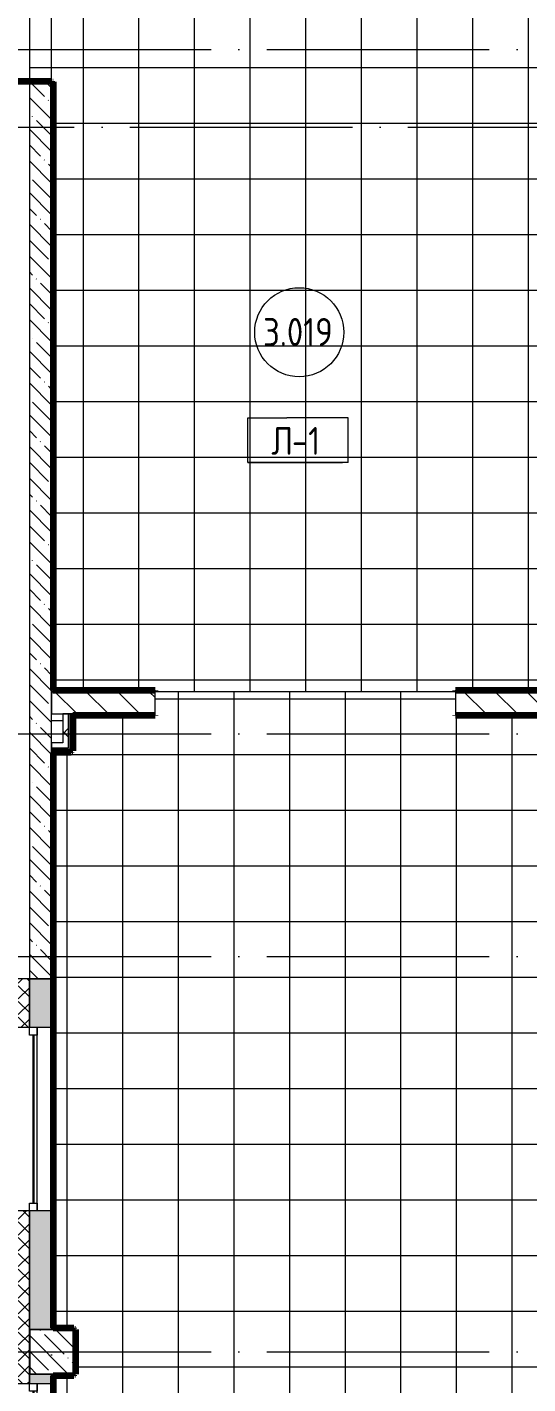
# Model space of a CAD drawing. Header units: millimetres. Extents: x 97 to 215964, y -4577 to 60645.
# Drawn here: x 128078 to 132579, y 39687 to 51875 of the extents above; entities that cross this region are included whole.
import ezdxf

# ---------------------------------------------------------------- set-up
doc = ezdxf.new("R2010")
doc.units = ezdxf.units.MM
doc.linetypes.add('ADSK_Линия сетки', pattern=[2500, 2000, -250, 0, -250])
for name, color, linetype, lineweight in [('A-AREA-____-IDEN', 2, 'Continuous', 20), ('A-FLOR-____-IDEN', 11, 'Continuous', 20), ('A-FLOR-____-OTLN', 192, 'Continuous', 9), ('A-FLOR-____-PATT', 8, 'Continuous', 9), ('A-GLAZ-____-MCUT', 151, 'Continuous', 9), ('A-GLAZ-____-OTLN', 151, 'Continuous', 9), ('A-WALL-____-MCUT', 113, 'Continuous', 9), ('A-WALL-____-PATT', 111, 'Continuous', 9), ('A-WALL-FNSH-MCUT', 113, 'Continuous', 9), ('I-WALL-____-OTLN', 2, 'Continuous', 9), ('S-COLS-____-MCUT', 52, 'Continuous', 9), ('S-COLS-____-OTLN', 52, 'Continuous', 9), ('S-GRID-____-OTLN', 1, 'Continuous', 9)]:
    doc.layers.add(name, color=color, linetype=linetype, lineweight=lineweight)
doc.styles.add('GOST Common', font='GOST_Common.ttf', dxfattribs={"width": 0.9, "height": 250})
pattern_1 = [(135, (0, 0), (-142.5612, -142.5612), []), (135, (142.56, 0), (-142.5612, -142.5612), [252.016, -50.403, 3.353, -47.05])]

# ---------------------------------------------------------------- blocks, each defined once
blk = doc.blocks.new('Окно_СКБ_1Ст1 - 120_Окно_СКБ_1Ст_1650_ОК17_E60-37619705-О_АИ_ПП_8_400_Целиком')
at = {"layer": 'A-GLAZ-____-MCUT', "color": 90}
for p, q in [((-825, -195), (-825, -125)), ((-825, -125), (-755, -125)), ((-755, -195), (-825, -195)), ((-755, -125), (-755, -195)), ((755, -195), (755, -125)), ((755, -125), (825, -125)), ((825, -195), (755, -195)), ((825, -125), (825, -195))]:
    blk.add_line(p, q, dxfattribs=at)
at = {"layer": 'A-GLAZ-____-MCUT', "color": 10, "lineweight": 5}
for p, q in [((755, -155), (-755, -155)), ((755, -165), (-755, -165))]:
    blk.add_line(p, q, dxfattribs=at)
at = {"layer": 'A-GLAZ-____-OTLN', "color": 10, "lineweight": 5}
blk.add_line((-825, -195), (825, -195), dxfattribs=at)
blk = doc.blocks.new('Окно_СКБ_2Ст1 - Окно_СКБ_2Ст_3300_ОКп-1_e60-37619719-О_АИ_ПП_8_400_Целиком')
at = {"layer": 'A-GLAZ-____-MCUT', "color": 90}
for p, q in [((-1650, -195), (-1650, -125)), ((-1650, -125), (-1580, -125)), ((-1580, -195), (-1650, -195)), ((-1580, -125), (-1580, -195)), ((750, -195), (750, -125)), ((750, -125), (820, -125)), ((820, -195), (750, -195)), ((820, -125), (820, -195)), ((1580, -195), (1580, -125)), ((1580, -125), (1650, -125)), ((1650, -195), (1580, -195)), ((1650, -125), (1650, -195))]:
    blk.add_line(p, q, dxfattribs=at)
at = {"layer": 'A-GLAZ-____-MCUT', "color": 10, "lineweight": 5}
for p, q in [((750, -155), (-1580, -155)), ((750, -165), (-1580, -165)), ((1580, -155), (820, -155)), ((1580, -165), (820, -165))]:
    blk.add_line(p, q, dxfattribs=at)
at = {"layer": 'A-GLAZ-____-OTLN', "color": 10, "lineweight": 5}
blk.add_line((-1650, -195), (1650, -195), dxfattribs=at)
blk = doc.blocks.new('0083_СОШ675_АР_R22_rvt-1-О_АИ_ПП_8_400_Целиком')
at = {"layer": 'A-WALL-____-PATT', "lineweight": 5}
h = blk.add_hatch(dxfattribs=at)
h.set_pattern_fill('FP_8', color=10, style=0, pattern_type=2)
h.set_pattern_definition(pattern_1)
h.paths.add_polyline_path([(69300, 43500), (69500, 43500), (69500, 51375), (69300, 51375), (69300, 44091)])
h = blk.add_hatch(dxfattribs=at)
h.set_pattern_fill('FP_10', color=10, style=0, pattern_type=2)
h.set_pattern_definition([(135, (0, 0), (-141.42136, -141.42136), [])])
h.paths.add_polyline_path([(69500, 45705), (70430, 45705), (70430, 45905), (69500, 45905)])
h.paths.add_polyline_path([(73686, 45705), (73930, 45705), (73930, 45905), (73130, 45905), (73130, 45705)])
h = blk.add_hatch(dxfattribs=at)
h.set_pattern_fill('FP_17', color=252, style=0, pattern_type=2)
h.set_pattern_definition([(45, (0, 0), (-141.42136, 141.42136), []), (135, (0, 0), (-141.42136, -141.42136), [])])
h.paths.add_polyline_path([(69650, 45447), (69650, 45705), (69600, 45705), (69600, 45447)])
h = blk.add_hatch(dxfattribs=at)
h.set_pattern_fill('FP_8', color=10, style=0, pattern_type=2)
h.set_pattern_definition(pattern_1)
h.paths.add_polyline_path([(69500, 43325), (69500, 43500), (69300, 43500), (69300, 43325)])
h = blk.add_hatch(dxfattribs=at)
h.set_pattern_fill('FP_16', color=10, style=0, pattern_type=2)
h.set_pattern_definition([(45, (0, 0), (-70.71068, 70.71068), []), (135, (0, 0), (-70.71068, -70.71068), [])])
h.paths.add_polyline_path([(69283, 26225), (69300, 26225), (69300, 33190), (69200, 33190), (69200, 26225)])
h.paths.add_polyline_path([(69300, 34840), (69300, 36390), (69200, 36390), (69200, 34840)])
h.paths.add_polyline_path([(69200, 39690), (69300, 39690), (69300, 41240), (69200, 41240), (69200, 40183)])
h.paths.add_polyline_path([(69200, 42890), (69300, 42890), (69300, 43325), (69200, 43325), (69200, 43114)])
h = blk.add_hatch(dxfattribs=at)
h.set_pattern_fill('FP_69', color=10, style=0, pattern_type=2)
h.set_pattern_definition([(50, (0, 0), (364.3679, -31.8783), [38.1, -419.1]), (355, (0, 0), (-70.4859, 382.1133), [30.48, -335.28]), (100.451, (30.36, -2.66), (293.885, 350.2334), [32.38, -356.18]), (46.184, (0, 101.6), (542.1585, -84.0858), [57.15, -628.65]), (96.636, (45.2, 94.6), (474.805, 494.8554), [48.57, -534.27]), (351.184, (0, 101.6), (474.8102, 494.85), [45.72, -502.92]), (21, (50.8, 76.2), (303.2285, -204.5305), [38.1, -419.1]), (326, (50.8, 76.2), (123.6039, 368.376), [30.48, -335.28]), (71.451, (76.07, 59.16), (426.8341, 163.8427), [32.38, -356.18]), (37.5, (0, 0), (6.17665, 169.11015), [16.764, -314.452, 16.764, -323.596, -336.55]), (37.5, (0, 0), (6.17665, 169.11015), [-671.576, 16.764, -319.786]), (7.5, (0, 0), (133.63888, 200.3615), [16.764, -177.292, 16.764, -306.832, -128.27]), (7.5, (0, 0), (133.63888, 200.3615), [-517.652, 16.764, -111.506]), (327.5, (-113.28, 0), (271.18182, -11.45836), [16.764, -110.236, 16.764, -379.476, -525.78]), (327.5, (-113.28, 0), (271.18182, -11.45836), [-523.24, 16.764, -509.016]), (317.5, (-164.08, 0), (296.2585, 50.85285), [16.764, -148.336, 16.764, -246.38, -373.38]), (317.5, (-164.08, 0), (296.2585, 50.85285), [-428.244, 16.764, -356.616])])
h.paths.add_polyline_path([(69300, 26625), (69500, 26625), (69500, 32325), (69300, 32325), (69300, 27482)])
h.paths.add_polyline_path([(69300, 32725), (69500, 32725), (69500, 33190), (69300, 33190)])
h.paths.add_polyline_path([(69500, 34840), (69500, 35575), (69300, 35575), (69300, 34840)])
h.paths.add_polyline_path([(69300, 35975), (69500, 35975), (69500, 36390), (69300, 36390), (69300, 36275)])
h.paths.add_polyline_path([(69500, 39690), (69500, 39775), (69300, 39775), (69300, 39690)])
h.paths.add_polyline_path([(69500, 40175), (69500, 41240), (69300, 41240), (69300, 40175)])
h.paths.add_polyline_path([(69500, 42890), (69500, 43325), (69300, 43325), (69300, 42890)])
at = {"layer": 'S-COLS-____-OTLN', "lineweight": 5}
h = blk.add_hatch(dxfattribs=at)
h.set_pattern_fill('FP_8', color=256, style=0, pattern_type=2)
h.set_pattern_definition(pattern_1)
h.paths.add_polyline_path([(69300, 39775), (69700, 39775), (69700, 40175), (69300, 40175)])
at = {"layer": 'A-FLOR-____-OTLN', "color": 90}
blk.add_line((69500, 45647), (69600, 45647), dxfattribs=at)
at = {"layer": 'A-WALL-____-MCUT', "color": 50, "lineweight": 13}
for p, q in [((69300, 51375), (69300, 43500)), ((69500, 51375), (69300, 51375)), ((69500, 43500), (69500, 51375)), ((70430, 45905), (69500, 45905)), ((69500, 45905), (69500, 45705)), ((70430, 45705), (70430, 45905)), ((73930, 45905), (73130, 45905)), ((73130, 45905), (73130, 45705)), ((69500, 45705), (70430, 45705)), ((69650, 45705), (69600, 45705)), ((69600, 45705), (69600, 45447)), ((69650, 45705), (69650, 45447)), ((73130, 45705), (73930, 45705)), ((69600, 45447), (69500, 45447)), ((69500, 45447), (69500, 45397)), ((69650, 45397), (69500, 45397)), ((69650, 45447), (69650, 45397)), ((69300, 43500), (69300, 43325)), ((69500, 43325), (69500, 43500)), ((69300, 42890), (69300, 43325)), ((69300, 43325), (69500, 43325)), ((69500, 43325), (69300, 43325)), ((69300, 43325), (69300, 42890)), ((69500, 42890), (69500, 43325)), ((69300, 42890), (69500, 42890)), ((69300, 40175), (69300, 41240)), ((69500, 41240), (69300, 41240)), ((69300, 41240), (69300, 40175)), ((69500, 40175), (69500, 41240)), ((69300, 39690), (69300, 39775)), ((69300, 39775), (69300, 39690)), ((69500, 39690), (69500, 39775)), ((69300, 39690), (69500, 39690))]:
    blk.add_line(p, q, dxfattribs=at)
at = {"layer": 'A-WALL-____-MCUT', "color": 10, "lineweight": 5}
for p, q in [((69663, 45705), (69663, 45447)), ((69663, 45385), (69500, 45385)), ((69663, 45447), (69663, 45397)), ((69663, 45397), (69663, 45385)), ((69300, 40175), (69500, 40175)), ((69500, 39775), (69300, 39775))]:
    blk.add_line(p, q, dxfattribs=at)
at = {"layer": 'A-WALL-____-MCUT', "color": 90}
for p, q in [((69300, 43325), (69200, 43325)), ((69200, 42890), (69300, 42890)), ((69300, 41240), (69200, 41240)), ((69300, 39775), (69300, 40175)), ((69200, 39690), (69300, 39690))]:
    blk.add_line(p, q, dxfattribs=at)
at = {"layer": 'A-WALL-FNSH-MCUT', "color": 90}
for p, q in [((69663, 45705), (69650, 45705)), ((69675, 45705), (69663, 45705)), ((69675, 45447), (69675, 45705)), ((69500, 45397), (69500, 45385)), ((69500, 45385), (69500, 45372)), ((69500, 45372), (69675, 45372)), ((69675, 45397), (69675, 45447)), ((69675, 45385), (69675, 45397)), ((69675, 45372), (69675, 45385))]:
    blk.add_line(p, q, dxfattribs=at)
at = {"layer": 'I-WALL-____-OTLN', "color": 90}
blk.add_line((69500, 42884), (69500, 41240), dxfattribs=at)
at = {"layer": 'S-COLS-____-MCUT', "color": 130, "lineweight": 25}
for p, q in [((69300, 40175), (69300, 39775)), ((69700, 40175), (69500, 40175)), ((69700, 39775), (69700, 40175)), ((69500, 39775), (69700, 39775))]:
    blk.add_line(p, q, dxfattribs=at)
at = {"layer": 'S-COLS-____-OTLN', "color": 90}
for p, q in [((69500, 40175), (69300, 40175)), ((69300, 39775), (69500, 39775))]:
    blk.add_line(p, q, dxfattribs=at)
at = {"layer": 'A-GLAZ-____-OTLN', "color": 90, "lineweight": 9, "rotation": 89.99999999999993}
for name, p in [('Окно_СКБ_1Ст1 - 120_Окно_СКБ_1Ст_1650_ОК17_E60-37619705-О_АИ_ПП_8_400_Целиком', (69175, 42065)), ('Окно_СКБ_2Ст1 - Окно_СКБ_2Ст_3300_ОКп-1_e60-37619719-О_АИ_ПП_8_400_Целиком', (69175, 38040))]:
    blk.add_blockref(name, p, dxfattribs=at)
blk = doc.blocks.new('ADSK_Марка_Перекрытие - Типоразмер_ADSK_Марка-158127-О_АИ_ПП_8_400_Целиком')
at = {"layer": 'A-FLOR-____-IDEN'}
for p, q in [((-4.5, 4), (-1, 4)), ((-4.5, 0), (-4.5, 4)), ((4.5, 4), (-1, 4)), ((4.5, 0), (4.5, 4)), ((4.5, 0), (-4.5, 0)), ((-4.5, 0), (4, 0))]:
    blk.add_line(p, q, dxfattribs=at)
blk = doc.blocks.new('ADSK_Марка_Помещение_ОдноЗначение - Номер-159740-О_АИ_ПП_8_400_Целиком')
at = {"layer": 'A-AREA-____-IDEN'}
blk.add_circle((0, 0), 4, dxfattribs=at)

msp = doc.modelspace()

# ---------------------------------------------------------------- hatches: boundary and pattern name
at = {"layer": 'A-FLOR-____-PATT'}
h = msp.add_hatch(dxfattribs=at)
h.set_pattern_fill('FP_200', color=256, style=0, pattern_type=2)
h.set_pattern_definition([(270, (130582.87, 49512.5), (500, 3e-14), []), (0, (130582.87, 49512.5), (0, 500), [])])
h.paths.add_polyline_path([(131927.887824, 45905), (131927.887824, 45920), (132712.887824, 45920), (132712.887824, 46099.999414), (132927.865903, 46099.999414), (132927.865903, 47049.999414), (132727.865903, 47049.999414), (132727.865903, 47299.999414), (132712.887824, 47299.999414), (132712.887824, 49449.548266), (132707.887824, 49449.548266), (132707.887824, 49951.198266), (132712.887824, 49951.198266), (132712.887824, 50375.000586), (132927.865903, 50375.270953), (132927.865903, 52015.000586), (132712.887824, 52015.000586), (132712.887824, 54974.482366), (132525.833284, 54974.482366), (132525.833284, 54979.482366), (132515.833284, 54979.482366), (132515.833284, 54989.482366), (132510.833284, 54989.482366), (132510.833284, 55339.482366), (132515.833284, 55339.482366), (132515.833284, 55349.482366), (132525.833284, 55349.482366), (132526.809814, 55354.482366), (132712.887824, 55354.482366), (132712.887824, 58359.999414), (128312.843981, 58359.999414), (128312.843981, 54665.000586), (128297.843981, 54665.000586), (128296.956847, 54660.000586), (128097.865903, 54660.000586), (128098.775064, 51390.000586), (128297.887824, 51390.000586), (128297.887824, 51385.000586), (128312.887824, 51385.000586), (128312.887824, 45920), (129227.887824, 45920), (129227.887824, 45905), (131225.72802, 45905)])
h = msp.add_hatch(dxfattribs=at)
h.set_pattern_fill('FP_201', color=256, style=0, pattern_type=2)
h.set_pattern_definition([(0, (147937.87, 40840), (0, 500), []), (90, (147937.87, 40840), (-500, 3e-14), [])])
h.paths.add_polyline_path([(155097.876681, 35775), (155097.887824, 35775.000586), (155097.887824, 35790.000586), (155283.007158, 35790.000586), (155283.007158, 36424.940333), (155288.007158, 36425.449211), (155288.007158, 36434.940333), (155298.007158, 36434.940333), (155298.007158, 36439.940333), (160077.887824, 36439.940333), (160077.887824, 36434.940333), (160087.887824, 36434.171102), (160087.887824, 36424.940333), (160092.887824, 36424.940333), (160092.887824, 36115), (160977.88841, 36115), (160977.88841, 35899.999414), (162617.866489, 35899.999414), (162617.88841, 36115), (163697.88841, 36115), (163697.88841, 36110), (163707.88841, 36110), (163707.88841, 36100), (163712.88841, 36099.481419), (163712.88841, 35990), (167307.88841, 35990), (167307.88841, 36180), (167312.88841, 36180), (167312.88841, 36190), (167322.88841, 36190), (167322.88841, 36195), (167652.888672, 36195), (167652.888672, 36915), (167707.912013, 36915), (167707.041137, 39615), (167652.888672, 39615), (167652.888672, 39675.023044), (167277.865903, 39675.023044), (167277.865903, 39760.023689), (163547.887824, 39760.023689), (163547.887824, 39775.023044), (158257.887824, 39775.000586), (158257.887824, 39760.023689), (157747.887824, 39760.023689), (157747.887824, 39775.023044), (152447.887824, 39775.023044), (152447.887824, 39760.023689), (151947.887824, 39760.023689), (151947.887824, 39775.023044), (146647.887824, 39775.023044), (146647.887824, 39760.023689), (146147.887824, 39760.023689), (146147.887824, 39775.023044), (140847.887824, 39775.000586), (140847.887824, 39760.023689), (132727.887824, 39760.023689), (132727.887824, 39765.023689), (132717.887824, 39765.023689), (132717.887824, 39775.023689), (132712.887824, 39775.023689), (132712.887824, 41999.999414), (132927.865903, 41999.999414), (132927.865903, 43499.999414), (132712.887824, 43499.999414), (132712.887824, 45690), (131927.887824, 45690), (131927.865903, 45905), (129227.887824, 45905), (129227.887824, 45690), (128487.887825, 45690), (128487.887825, 45372.391366), (128482.887825, 45372.391366), (128482.887825, 45362.391366), (128472.887825, 45362.391366), (128472.360842, 45357.391366), (128312.887824, 45357.391366), (128312.887824, 40190), (128497.887824, 40190), (128497.887824, 40185), (128507.887824, 40185), (128507.887824, 40175), (128512.887824, 40175), (128512.887824, 39775.000082), (128507.887824, 39775), (128507.887824, 39765), (128497.887824, 39765), (128497.865903, 39760), (128312.887824, 39760), (128312.887824, 35990), (128497.887824, 35990), (128497.887824, 35985), (128507.887824, 35985), (128507.887824, 35975), (128512.887824, 35974.169643), (128512.887824, 35880), (128797.887824, 35880), (128797.887824, 35865), (130197.887824, 35865), (130197.887824, 35880), (130472.887824, 35880), (130472.887824, 36174.998828), (130477.887824, 36175), (130477.887824, 36185), (130487.887824, 36185), (130487.887824, 36190), (132167.887824, 36190), (132167.887824, 36185), (132177.887824, 36185), (132177.887824, 36175), (132182.887824, 36175), (132182.887824, 35880), (132277.887824, 35880), (132277.887824, 35785), (133277.887824, 35785), (133277.887824, 35880), (133382.887824, 35880), (133382.887824, 35975), (133387.887824, 35975), (133387.887824, 35985), (133397.887824, 35985), (133397.887824, 35990), (133782.887824, 35990), (133782.887824, 36175), (133787.887824, 36175), (133787.887824, 36185), (133797.887824, 36185), (133797.887824, 36190), (135087.887824, 36190), (135087.887824, 36185), (135097.887824, 36185), (135097.887824, 36175), (135102.887824, 36175), (135102.887824, 35790), (135197.887824, 35790), (135197.887824, 35775), (137697.887824, 35775), (137697.887824, 35790), (137742.887824, 35790), (137742.887824, 36424.940333), (137747.887824, 36424.940333), (137747.887824, 36434.940333), (137757.887824, 36434.940333), (137757.887824, 36439.940333), (142617.887824, 36439.940333), (142617.887824, 36434.940333), (142627.887824, 36434.940333), (142627.887824, 36424.940736), (142632.887824, 36424.940936), (142632.887824, 35790), (142917.887824, 35790), (142917.887824, 35775), (144317.887824, 35775), (144317.887824, 35790), (144662.887824, 35790), (144662.887824, 36425.022443), (144667.887824, 36425.023044), (144667.887824, 36435.023044), (144677.887824, 36435.023044), (144677.887824, 36440.023044), (147647.887824, 36440.023044), (147647.88841, 36435.023044), (147657.88841, 36435.023044), (147657.88841, 36425.023044), (147662.88841, 36425.023044), (147662.88841, 35790), (147677.88841, 35790), (147677.88841, 35775), (149077.88841, 35775), (149077.88841, 35790), (149092.88841, 35790), (149092.88841, 36425.023044), (149097.88841, 36425.023044), (149097.88841, 36435.023044), (149107.88841, 36435.023044), (149107.88841, 36440.023044), (152467.887824, 36440.023044), (152467.887824, 36435.023044), (152477.887824, 36435.023044), (152477.887824, 36425.023044), (152482.887824, 36425.022605), (152482.887824, 35790.000586), (152597.887824, 35790.000586), (152597.894857, 35775), (153865.405598, 35775.000586)])
at = {"layer": 'A-WALL-____-PATT'}
h = msp.add_hatch(color=7, dxfattribs=at)
h.paths.add_polyline_path([(128297.887824, 51375.000586), (128297.887824, 51385.000586), (125947.887824, 51385.000586), (125947.887824, 51375.000586), (127452.448424, 51375.000586)])
h.paths.add_polyline_path([(124847.887824, 51375.000586), (124847.887824, 51385.000586), (116082.887824, 51385.000586), (116082.887824, 51375.000586), (123679.168828, 51375.000586)])
h.paths.add_polyline_path([(114082.887824, 51375.000586), (114082.887824, 51385.000586), (113347.887824, 51385.000586), (113347.887824, 51375.000586), (113617.089904, 51375.000586)])
for points in [[(128297.887824, 45915), (128307.887824, 45915), (128307.887824, 51385.000586), (128297.887824, 51385.000586), (128297.887824, 46045.333588)], [(128482.887825, 45362.391366), (128482.887825, 45695), (128472.887825, 45695), (128472.887825, 45362.391366)], [(128472.887825, 45362.391366), (128472.887825, 45372.391366), (128297.887824, 45372.391366), (128297.887824, 45362.391366), (128395.772871, 45362.391366)], [(128307.887824, 40175), (128507.887824, 40175), (128507.887824, 40185), (128307.887824, 40185), (128307.887824, 40183.148508)], [(128507.887824, 39765), (128507.887824, 40175), (128497.887824, 40175), (128497.887824, 39765)], [(128497.887824, 39765), (128497.887824, 39775), (128297.887824, 39775), (128297.887824, 39765), (128307.887824, 39765)]]:
    msp.add_hatch(color=7, dxfattribs=at).paths.add_polyline_path(points)
h = msp.add_hatch(color=7, dxfattribs=at)
h.paths.add_polyline_path([(132483.487886, 45905), (132717.887824, 45905), (132717.887824, 45915), (131927.887824, 45915), (131927.887824, 45905)])
h.paths.add_polyline_path([(128710.208289, 45905), (129227.887824, 45905), (129227.887824, 45915), (128297.887824, 45915), (128297.887824, 45905)])
h = msp.add_hatch(color=7, dxfattribs=at)
h.paths.add_polyline_path([(132717.887824, 45695), (132727.887824, 45695), (132727.887824, 45705), (131927.887824, 45705), (131927.887824, 45695), (132483.487886, 45695)])
h.paths.add_polyline_path([(128710.208289, 45695), (129227.887824, 45695), (129227.887824, 45705), (128472.887825, 45705), (128472.887825, 45695), (128482.887825, 45695)])
h = msp.add_hatch(color=7, dxfattribs=at)
h.paths.add_polyline_path([(128307.887824, 40175), (128307.887824, 41234), (128297.887824, 41234), (128297.887824, 40175)])
h.paths.add_polyline_path([(128297.887824, 42884), (128307.887824, 42884), (128307.887824, 45362.391366), (128297.887824, 45362.391366), (128297.887824, 43114.241048)])
h = msp.add_hatch(color=7, dxfattribs=at)
h.paths.add_polyline_path([(128297.887824, 35975), (128307.887824, 35975), (128307.887824, 36384), (128297.887824, 36384), (128297.887824, 36275.025121)])
h.paths.add_polyline_path([(128307.887824, 39684), (128307.887824, 39765), (128297.887824, 39765), (128297.887824, 39684)])

# ---------------------------------------------------------------- linework, layer by layer
at = {"layer": 'A-FLOR-____-OTLN'}
for p, q in [((128097.865903, 54660.000586), (128097.865903, 51390.000586)), ((131927.887824, 45905), (129227.887824, 45905))]:
    msp.add_line(p, q, dxfattribs=at)
at = {"layer": 'A-WALL-____-MCUT', "color": 7}
for p, q in [((128307.887824, 51385.000586), (125947.887824, 51385.000586)), ((125947.887824, 51375.000586), (128297.887824, 51375.000586)), ((128297.887824, 51385.000586), (128297.887824, 45905)), ((128307.887824, 45915), (128307.887824, 51385.000586)), ((128297.887824, 45905), (129227.887824, 45905)), ((129227.887824, 45915), (128307.887824, 45915)), ((129227.887824, 45905), (129227.887824, 45915)), ((132717.887824, 45915), (131927.887824, 45915)), ((131927.887824, 45915), (131927.887824, 45905)), ((131927.887824, 45905), (132727.887824, 45905)), ((129227.887824, 45705), (128472.887825, 45705)), ((128472.887825, 45705), (128472.887825, 45372.391366)), ((128482.887825, 45695), (129227.887824, 45695)), ((128482.887825, 45362.391366), (128482.887825, 45695)), ((129227.887824, 45695), (129227.887824, 45705)), ((132727.887824, 45705), (131927.887824, 45705)), ((131927.887824, 45705), (131927.887824, 45695)), ((131927.887824, 45695), (132717.887824, 45695)), ((128472.887825, 45372.391366), (128297.887824, 45372.391366)), ((128297.887824, 45372.391366), (128297.887824, 42884)), ((128307.887824, 45362.391366), (128482.887825, 45362.391366)), ((128307.887824, 42884), (128307.887824, 45362.391366)), ((128297.887824, 42884), (128307.887824, 42884)), ((128297.887824, 41234), (128297.887824, 40175)), ((128307.887824, 41234), (128297.887824, 41234)), ((128307.887824, 40185), (128307.887824, 41234)), ((128297.887824, 40175), (128497.887824, 40175)), ((128507.887824, 40185), (128307.887824, 40185)), ((128497.887824, 40175), (128497.887824, 39775)), ((128507.887824, 39765), (128507.887824, 40185)), ((128497.887824, 39775), (128297.887824, 39775)), ((128297.887824, 39775), (128297.887824, 39684)), ((128307.887824, 39765), (128507.887824, 39765)), ((128307.887824, 39684), (128307.887824, 39765))]:
    msp.add_line(p, q, dxfattribs=at)
at = {"layer": 'I-WALL-____-OTLN', "color": 5, "lineweight": 90}
for p, q in [((125947.887824, 51390.000586), (128297.887824, 51390.000586)), ((128297.887824, 51390.000586), (128297.887824, 51385.000586)), ((128307.887824, 51385.000586), (128312.887824, 51385.000586)), ((128312.887824, 51385.000586), (128312.887824, 45915)), ((128307.887824, 45920), (129227.887824, 45920)), ((129227.887824, 45915), (129227.887824, 45920)), ((131927.887824, 45920), (132712.887824, 45920)), ((131927.887824, 45920), (131927.887824, 45915)), ((129227.887824, 45690), (128487.887825, 45690)), ((128487.887825, 45690), (128487.887825, 45372.391366)), ((129227.887824, 45690), (129227.887824, 45695)), ((131927.887824, 45695), (131927.887824, 45690)), ((132712.887824, 45690), (131927.887824, 45690)), ((128472.887825, 45357.391366), (128312.887824, 45357.391366)), ((128312.887824, 45357.391366), (128312.887824, 40190)), ((128472.887825, 45357.391366), (128472.887825, 45362.391366)), ((128482.887825, 45372.391366), (128487.887825, 45372.391366)), ((128312.887824, 40190), (128497.887824, 40190)), ((128497.887824, 40185), (128497.887824, 40190)), ((128512.887824, 40175), (128507.887824, 40175)), ((128512.887824, 40175), (128512.887824, 39775)), ((128497.887824, 39760), (128312.887824, 39760)), ((128312.887824, 39760), (128312.887824, 35990)), ((128497.887824, 39760), (128497.887824, 39765)), ((128507.887824, 39775), (128512.887824, 39775))]:
    msp.add_line(p, q, dxfattribs=at)
at = {"layer": 'I-WALL-____-OTLN'}
for p, q in [((128297.887824, 41239.999414), (128297.887824, 42884)), ((128307.887824, 42884), (128307.887824, 41234))]:
    msp.add_line(p, q, dxfattribs=at)
at = {"layer": 'S-GRID-____-OTLN', "linetype": 'ADSK_Линия сетки'}
for p, q in [((128297.887824, -2302.657751), (128297.887824, 60644.999414)), ((55228.336609, 51675.000586), (215146.441901, 51675.000586)), ((56498.336609, 50975.000586), (213876.441901, 50975.000586)), ((55228.336609, 45525.000586), (215146.441901, 45525.000586)), ((55228.336609, 43525.000586), (215146.441901, 43525.000586)), ((55228.336609, 39975.000586), (215146.441901, 39975.000586))]:
    msp.add_line(p, q, dxfattribs=at)

# ---------------------------------------------------------------- block references
at = {"color": 250, "lineweight": 5}
msp.add_blockref('0083_СОШ675_АР_R22_rvt-1-О_АИ_ПП_8_400_Целиком', (58797.887824, 0), dxfattribs=at)
at = {"layer": 'A-AREA-____-IDEN', "xscale": 99.99999999999993, "yscale": 99.99999999999993, "zscale": 99.99999999999993}
msp.add_blockref('ADSK_Марка_Помещение_ОдноЗначение - Номер-159740-О_АИ_ПП_8_400_Целиком', (130523.777198, 49134.007379), dxfattribs=at)
at = {"layer": 'A-FLOR-____-IDEN', "xscale": 99.99999999999993, "yscale": 99.99999999999993, "zscale": 99.99999999999993}
msp.add_blockref('ADSK_Марка_Перекрытие - Типоразмер_ADSK_Марка-158127-О_АИ_ПП_8_400_Целиком', (130512.865903, 47965.420118), dxfattribs=at)

# ---------------------------------------------------------------- texts
at = {"layer": 'A-AREA-____-IDEN', "lineweight": 9, "insert": (130198.41994, 49261.732451), "char_height": 250, "width": 800.8858125, "attachment_point": 1, "style": 'GOST Common'}
msp.add_mtext('3.019', dxfattribs=at)
at = {"layer": 'A-FLOR-____-IDEN', "lineweight": 9, "char_height": 250, "attachment_point": 1, "style": 'GOST Common'}
for s, insert, width in [('\\fGOST Common|b0|i0|c204|p34|;\\W.9;Л', (130273.185057, 48283.257692), 223.6708125), ('-1', (130457.731932, 48283.257692), 331.898625)]:
    msp.add_mtext(s, dxfattribs=dict(at, insert=insert, width=width))

doc.saveas('drawing.dxf')
